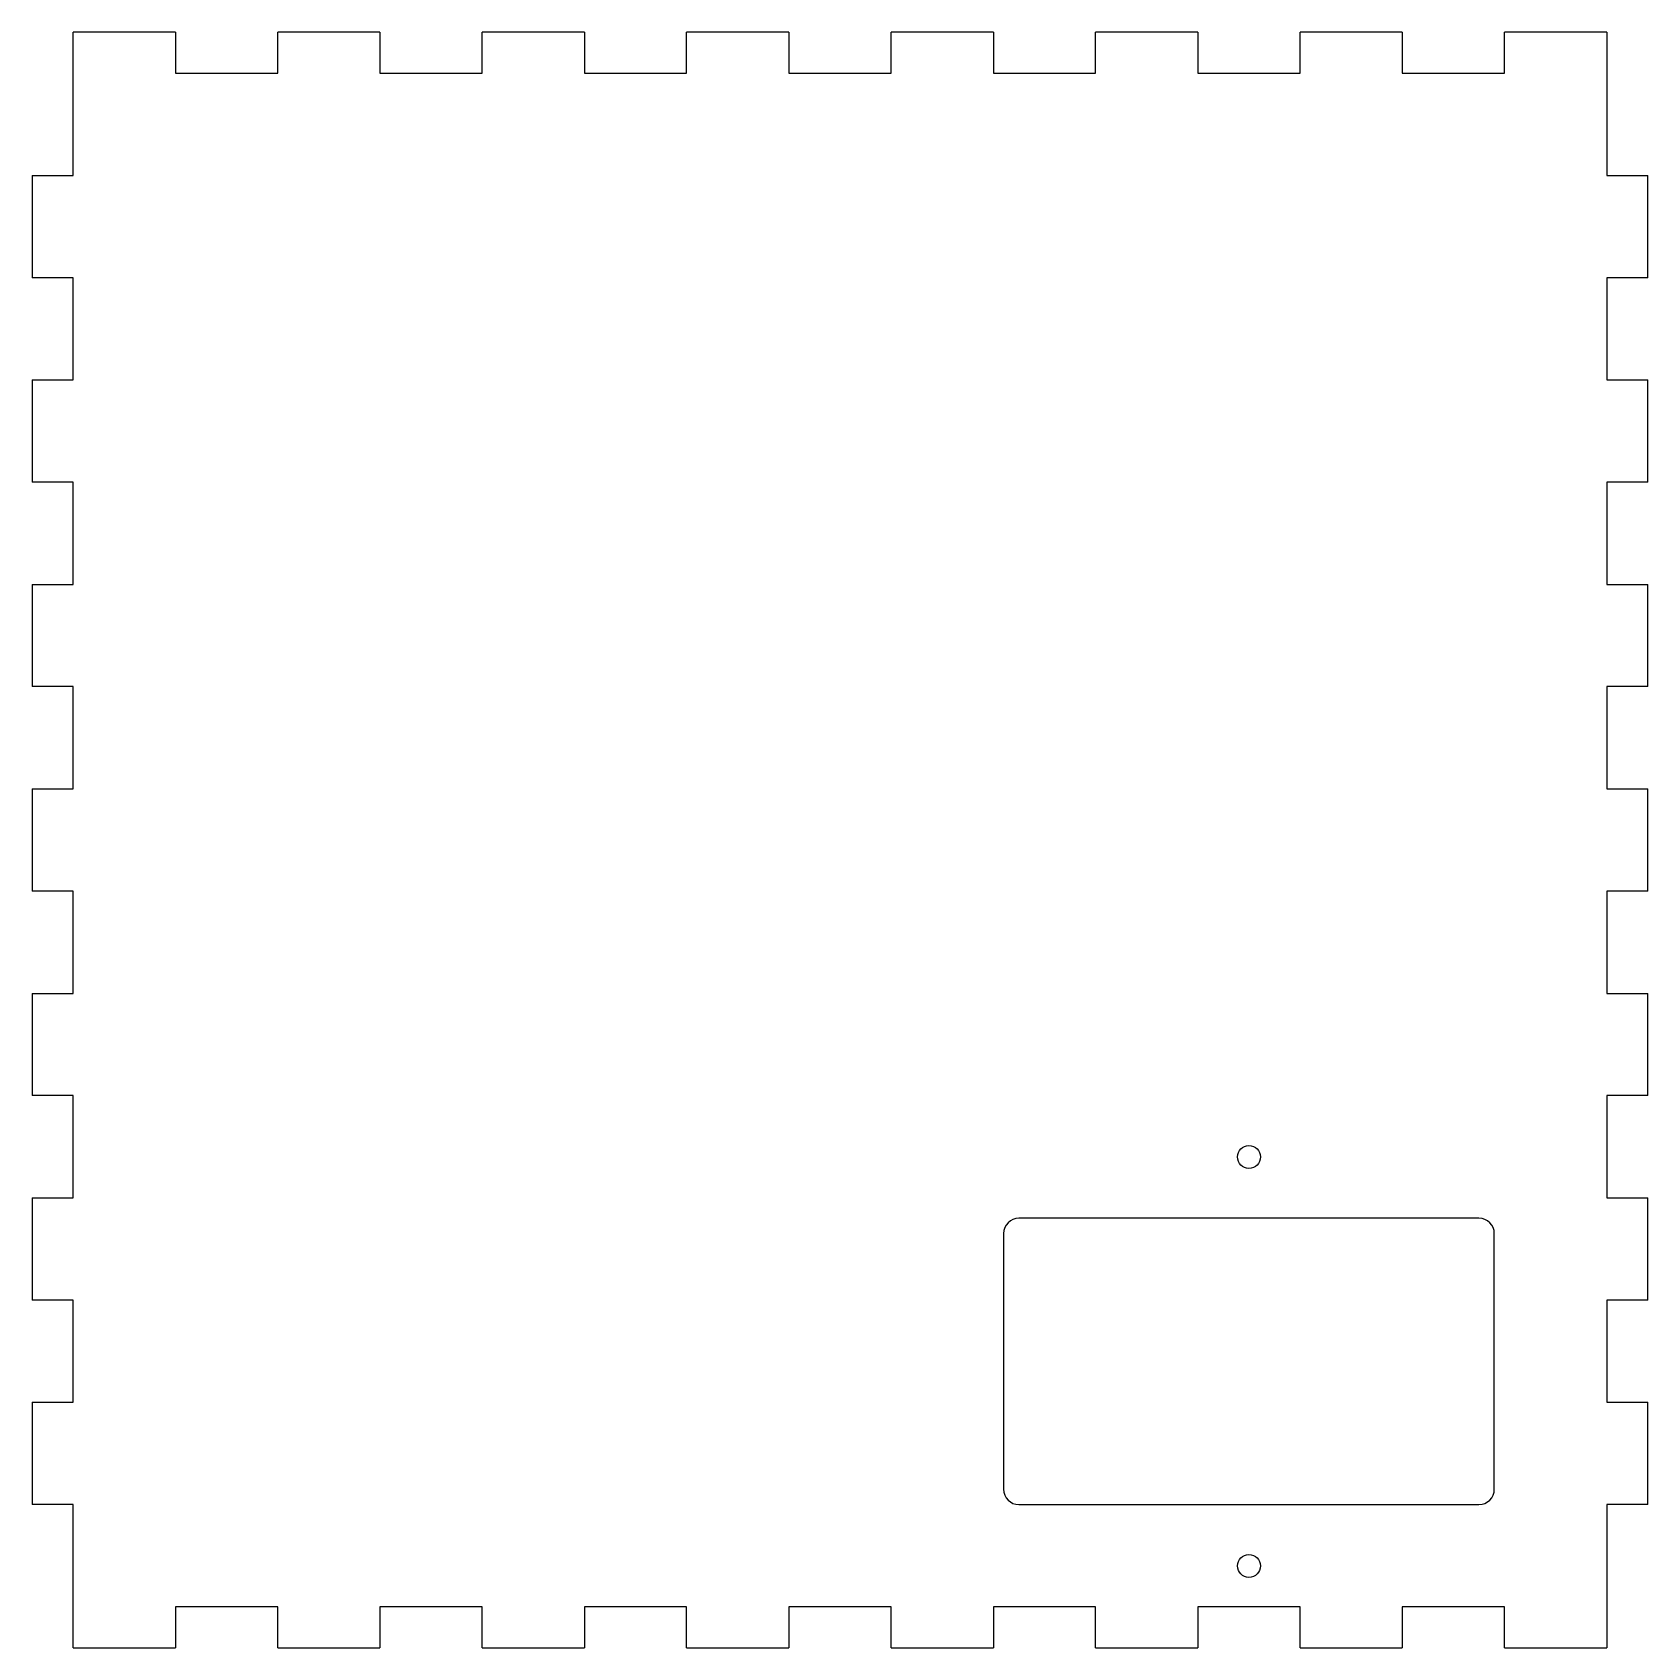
# Model space of a CAD drawing. Header units: millimetres. Extents: x -79 to 79, y -79 to 79.
import ezdxf

# ---------------------------------------------------------------- set-up
doc = ezdxf.new("R2010")
doc.units = ezdxf.units.MM
doc.layers.add('Shape2DView', color=7, linetype='CONTINUOUS')

msp = doc.modelspace()

# ---------------------------------------------------------------- linework, layer by layer
at = {"layer": 'Shape2DView'}
for p, q in [((-65, 79), (-75, 79)), ((-75, 65), (-75, 79)), ((-65, 79), (-65, 75)), ((-45, 79), (-55, 79)), ((-55, 75), (-55, 79)), ((-45, 79), (-45, 75)), ((-25, 79), (-35, 79)), ((-35, 75), (-35, 79)), ((-25, 79), (-25, 75)), ((-5, 79), (-15, 79)), ((-15, 75), (-15, 79)), ((-5, 79), (-5, 75)), ((15, 79), (5, 79)), ((5, 75), (5, 79)), ((15, 79), (15, 75)), ((35, 79), (25, 79)), ((25, 75), (25, 79)), ((35, 79), (35, 75)), ((55, 79), (45, 79)), ((45, 75), (45, 79)), ((55, 79), (55, 75)), ((75, 79), (65, 79)), ((65, 75), (65, 79)), ((75, 79), (75, 65)), ((-65, 75), (-55, 75)), ((-45, 75), (-35, 75)), ((-25, 75), (-15, 75)), ((-5, 75), (5, 75)), ((15, 75), (25, 75)), ((35, 75), (45, 75)), ((55, 75), (65, 75)), ((-79, 65), (-75, 65)), ((-79, 65), (-79, 55)), ((75, 65), (79, 65)), ((79, 55), (79, 65)), ((-75, 55), (-79, 55)), ((-75, 45), (-75, 55)), ((75, 55), (75, 45)), ((79, 55), (75, 55)), ((-79, 45), (-75, 45)), ((-79, 45), (-79, 35)), ((75, 45), (79, 45)), ((79, 35), (79, 45)), ((-75, 35), (-79, 35)), ((-75, 25), (-75, 35)), ((75, 35), (75, 25)), ((79, 35), (75, 35)), ((-79, 25), (-75, 25)), ((-79, 25), (-79, 15)), ((75, 25), (79, 25)), ((79, 15), (79, 25)), ((-75, 15), (-79, 15)), ((-75, 5), (-75, 15)), ((75, 15), (75, 5)), ((79, 15), (75, 15)), ((-79, 5), (-75, 5)), ((-79, 5), (-79, -5)), ((75, 5), (79, 5)), ((79, -5), (79, 5)), ((-75, -5), (-79, -5)), ((-75, -15), (-75, -5)), ((75, -5), (75, -15)), ((79, -5), (75, -5)), ((-79, -15), (-75, -15)), ((-79, -15), (-79, -25)), ((75, -15), (79, -15)), ((79, -25), (79, -15)), ((-75, -25), (-79, -25)), ((-75, -35), (-75, -25)), ((75, -25), (75, -35)), ((79, -25), (75, -25)), ((-79, -35), (-75, -35)), ((-79, -35), (-79, -45)), ((75, -35), (79, -35)), ((79, -45), (79, -35)), ((62.5, -37), (17.5, -37)), ((16, -38.5), (16, -63.5)), ((64, -63.5), (64, -38.5)), ((-75, -45), (-79, -45)), ((-75, -55), (-75, -45)), ((75, -45), (75, -55)), ((79, -45), (75, -45)), ((-79, -55), (-75, -55)), ((-79, -55), (-79, -65)), ((75, -55), (79, -55)), ((79, -65), (79, -55)), ((-75, -65), (-79, -65)), ((-75, -79), (-75, -65)), ((17.5, -65), (62.5, -65)), ((75, -65), (75, -79)), ((79, -65), (75, -65)), ((-65, -75), (-65, -79)), ((-55, -75), (-65, -75)), ((-55, -79), (-55, -75)), ((-45, -75), (-45, -79)), ((-35, -75), (-45, -75)), ((-35, -79), (-35, -75)), ((-25, -75), (-25, -79)), ((-15, -75), (-25, -75)), ((-15, -79), (-15, -75)), ((-5, -75), (-5, -79)), ((5, -75), (-5, -75)), ((5, -79), (5, -75)), ((15, -75), (15, -79)), ((25, -75), (15, -75)), ((25, -79), (25, -75)), ((35, -75), (35, -79)), ((45, -75), (35, -75)), ((45, -79), (45, -75)), ((55, -75), (55, -79)), ((65, -75), (55, -75)), ((65, -79), (65, -75)), ((-75, -79), (-65, -79)), ((-55, -79), (-45, -79)), ((-35, -79), (-25, -79)), ((-15, -79), (-5, -79)), ((5, -79), (15, -79)), ((25, -79), (35, -79)), ((45, -79), (55, -79)), ((65, -79), (75, -79))]:
    msp.add_line(p, q, dxfattribs=at)
for centre in [(40, -31), (40, -71)]:
    msp.add_circle(centre, 1.12, dxfattribs=at)
for centre, start, end in [((17.5, -38.5), 90, 180), ((62.5, -38.5), 0, 90), ((17.5, -63.5), 180, -90), ((62.5, -63.5), -90, 0)]:
    msp.add_arc(centre, 1.5, start, end, dxfattribs=at)

doc.saveas('drawing.dxf')
